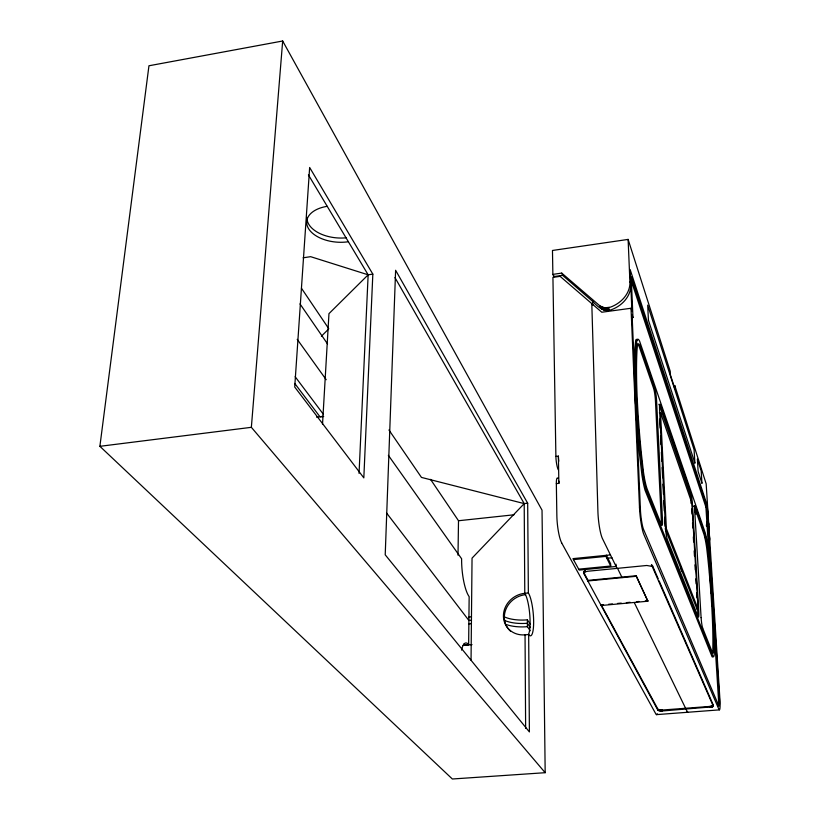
<?xml version="1.0" encoding="UTF-8"?>
<svg xmlns="http://www.w3.org/2000/svg" width="820" height="820" viewBox="0 0 820 820"><rect width="100%" height="100%" fill="white"/><g stroke="black" fill="none" stroke-linecap="round" stroke-linejoin="round"><path stroke-width="1.23" d="M713.287 706.184L652.197 566.425L646.775 565.482L587.571 571.263L584.803 571.94L583.594 573.098L657.814 710.089L662.375 710.971L712.488 706.809L713.287 706.184L713.226 704.923L659.167 580.96M713.226 704.923L712.426 705.856L709.761 706.43L662.334 710.028L658.07 709.443L601.285 604.955M461.537 650.106A29.961 7.616 85.4 0 1 468.64 644.653L469.153 596.632A28.864 7.195 84.4 0 1 461.619 558.779L388.362 455.346M471.049 660.213L472.043 558.143L524.205 503.603L527.68 503.224L528.357 592.973A22.283 4.787 84.7 0 1 533.646 621.468A22.283 4.787 84.7 0 1 528.664 634.506L529.392 731.922L385.215 554.822L395.619 270.272L527.68 503.224M458.011 555.171L458.503 520.741L430.531 479.341M372.833 274.126L363.824 477.875L294.718 387.03L309.652 167.485L372.833 274.126L368.149 274.813L310.626 256.67L303.092 257.808M359.047 473.365L368.149 274.813L308.443 174.926M322.526 424.207L328.963 313.65L368.149 274.813M545.177 772.696L251.361 427.322L282.674 41L148.953 65.774L99.886 446.316L452.353 779L545.177 772.696L542.03 510.163L282.674 41M701.1 617.634L694.694 510.378A7.81 0.83 83.8 0 1 694.724 506.288L694.806 506.001A8.046 0.851 83.8 0 1 695.401 506.524L704.79 533.841A24.641 2.521 83.9 0 1 707.609 547.647L708.562 556.073A125.532 13.663 83.9 0 1 713.912 640.809L713.841 649.87A20.971 2.173 84.2 0 1 712.149 651.808L702.699 628.151M706.348 525.22L707.691 520.444L708.695 523.447L708.06 525.712M706.409 526.071L707.752 521.294L708.746 524.287L719.899 698.999A15.867 1.63 84.4 0 1 718.822 709.105M708.111 526.563L708.746 524.287M682.23 570.617L682.066 571.089A7.083 0.84 84 0 1 681.03 568.455L680.754 566.886M321.409 336.21L328.594 329.066M693.956 506.206L694.806 506.001M708.695 523.447L706.163 483.81L674.747 385.431L674.942 388.987L670.432 374.924L670.237 371.327L628.11 239.409L552.475 250.469L552.875 274.372L561.731 273.101L599.994 305.962L604.842 307.848L610.47 307.141A27.829 22.898 -21.5 0 0 622.554 299.454A27.121 22.314 -21.5 0 0 629.934 282.008M561.731 273.101L562.622 275.335L592.634 301.381C597.247 306.27 603.981 312.881 611.392 309.714A27.757 22.857 -21.5 0 0 623.446 302.047A27.039 22.273 -21.5 0 0 630.805 284.642M552.875 274.372L553.777 276.586L562.622 275.335M708.193 521.951L707.127 505.202L630.149 269.565L631.912 310.841L631.031 308.258L601.788 312.236L560.121 276.361L552.926 277.385L555.888 456.412A10.106 1.896 83.5 0 0 558.276 469.829M631.738 317.699L632.958 317.535L631.205 276.688L706.84 506.985L719.478 699.214A11.89 1.22 84.4 0 1 718.781 705.743L643.351 528.931A15.549 2.152 83.8 0 1 640.492 511.26L632.087 314.982L632.958 317.535M316.54 417.134L322.895 416.334M323.695 416.457L320.087 416.919L294.728 383.442M99.886 446.316L251.361 427.322M659.382 412.747L660.5 412.614L691.834 502.957L698.086 609.065L697.041 609.157L665.204 528.787L666.373 528.664L698.086 609.065M555.888 456.412L558.389 456.125A10.117 1.886 83.5 0 0 558.768 461.229M561.71 542.912A20.5 3.895 83.9 0 1 556.862 515.954L556.339 483.636L558.871 483.349A10.199 1.917 83.7 0 1 558.902 481.114M458.503 520.741L513.986 514.796M690.819 503.06L691.834 502.957M693.73 506.391L694.724 506.288M630.795 279.282L705.907 507.088L706.84 506.985M705.907 507.088L708.029 540.575L708.972 540.482M708.029 540.575L708.531 542.04L709.474 541.948M610.439 554.904L572.944 558.635L579.217 570.105L616.117 566.487L616.035 564.211M573.477 559.609L605.898 556.38L610.695 566.025L578.705 569.162M606.923 558.276L611.997 557.774M647.882 601.203L636.228 575.732L587.684 580.396L587.694 580.97L636.248 576.296L647.882 601.203L601.029 605.529L601.019 604.976L603.551 604.74M528.664 634.506L525.046 634.834A22.191 20.172 -34.7 0 1 503.429 616.056A22.191 20.172 -34.7 0 1 524.779 593.321L528.357 592.973M468.937 617.04L471.479 616.804M608.614 604.278L612.407 603.92M617.47 603.458L621.273 603.1M626.336 602.639L630.139 602.29M636.463 601.706L638.995 601.47M645.33 600.886L647.861 600.65M471.449 620.238L468.896 620.473L386.568 513.002M468.866 623.907L471.315 623.682M468.64 644.653L465.094 644.961A29.94 7.677 85.4 0 0 464.058 643.915M463.105 645.422L472.033 644.643M656.482 714.63L719.324 709.884M528.695 634.065A22.273 4.838 84.7 0 0 529.638 613.247A22.273 4.838 84.7 0 0 524.779 593.321L524.205 503.603L421.459 477.414L388.936 429.977M295.138 376.687L323.377 414.274M297.219 339.337L326.206 379.711M299.987 303.892L327.508 343.887M504.495 616.906A22.109 8.056 -0.2 0 0 527.373 619.838L527.414 626.675L530.212 630.795M301.452 288.24L328.697 328.584M530.191 627.382L527.393 623.251A22.13 8.026 -0.2 0 1 504.495 620.34M527.373 619.838L530.161 623.989M524.779 593.321L525.651 594.654A22.15 20.141 -34.7 0 0 505.94 609.229A22.15 20.141 -34.7 0 0 510.634 631.328M394.953 277.57L524.205 503.603M561.72 543.004L655.836 713.933A15.723 2.214 84.8 0 0 657.25 713.677M588.524 581.431L583.573 571.97L583.594 573.098M606.359 555.15L610.623 563.74L610.695 566.025M617.04 568.383L602.556 538.822A20.623 3.393 83.9 0 1 597.913 511.588L591.804 303.646M687.191 711.565L634.383 602.782M617.562 568.393L622.052 577.557M658.142 578.623L652.535 565.759L652.587 566.897M718.832 709.167L643.905 534.599A20.746 2.88 83.8 0 1 639.467 507.17M661.371 524.615L647.349 489.489A26.465 3.526 83.6 0 1 643.403 471.582L641.506 454.71A142.188 17.64 83.6 0 1 636.966 351.052L637.447 345.087A31.068 4.008 83.1 0 1 640.963 348.1L654.668 387.973A9.194 1.127 83.3 0 1 656.574 400.303L662.488 519.87A9.553 1.22 83.8 0 1 661.371 524.574M600.681 306.444L601.634 309.007M599.994 305.962L600.947 308.525M603.059 307.49L604.002 310.062M602.218 307.213L603.172 309.776M601.429 306.854L602.372 309.427M604.842 307.848L605.785 310.411M603.93 307.705L604.883 310.267M606.708 307.91L607.651 310.472M605.765 307.91L606.708 310.483M607.661 307.828L608.594 310.39M608.604 307.664L609.537 310.237M653.519 388.116L639.764 348.244A31.068 4.038 83.1 0 0 637.458 344.082M694.765 510.624L695.985 514.13M709.577 538.842L707.229 505.212M709.751 540.042L708.255 522.791M643.198 474.893L640.789 454.362A146.667 18.204 83.6 0 1 636.125 347.27L636.955 339.982A35.834 4.633 83.1 0 1 639.579 341.13L705.384 533.256A28.413 2.901 83.9 0 1 707.568 544.685L708.941 556.103A129.457 14.094 83.9 0 1 714.456 643.351L714.292 653.991A24.846 2.573 84.2 0 1 713.072 656.676L646.324 490.186A31.355 4.182 83.6 0 1 643.198 474.893M708.531 542.04L711.124 582.887M711.37 586.71L711.688 591.814M712.18 599.481L712.498 604.586M712.99 612.243L713.472 619.899M713.8 625.004L718.494 699.296A11.89 1.23 84.4 0 1 717.971 705.999M713.123 705.405L713.185 706.348M712.949 705.559L713.01 706.512M712.723 705.712L712.775 706.666M712.426 705.856L712.488 706.809M712.078 705.989L712.139 706.942M711.688 706.112L711.739 707.055M711.247 706.215L711.309 707.158M710.776 706.307L710.837 707.25M709.761 706.43L709.823 707.373M691.701 508.943L691.998 514.027M692.521 522.924L692.818 528.008M693.341 536.905L693.638 541.979M694.161 550.876L694.458 555.96M694.981 564.857L695.278 569.941M695.801 578.838L696.108 583.922M696.631 592.819L696.928 597.893M697.379 605.519L697.748 611.874A8.374 0.933 84.1 0 1 697.553 617.081M696.897 606.605L697.041 609.157M660.5 412.614L666.373 528.664M659.7 419.122L660.141 428.05M660.53 435.697L660.981 444.624M661.361 452.281L661.812 461.199M662.13 467.574L662.642 477.783M662.96 484.159L663.472 494.357M663.79 500.733L664.303 510.932M664.63 517.307L665.071 526.235M662.334 710.028L662.375 710.971M661.299 710.069L661.34 711.001M660.787 710.058L660.828 710.991M660.284 710.018L660.325 710.96M659.813 709.966L659.854 710.909M659.372 709.894L659.413 710.837M658.972 709.802L659.014 710.745M652.146 565.277L652.197 566.425M658.614 709.7L658.655 710.632M651.838 565.062L651.89 566.21M658.316 709.577L658.357 710.52M651.449 564.867L651.5 566.015M658.07 709.443L658.111 710.386M657.773 709.146L657.814 710.089M628.11 239.409L629.924 282.018M631.031 308.258L639.487 507.201M636.228 575.732L636.248 576.296M592.634 301.381L592.747 304.999M585.234 570.617L585.255 571.745M584.773 570.802L584.803 571.94M584.383 571.007L584.404 572.145M583.819 571.478L583.84 572.606M583.655 571.724L583.697 573.6M558.389 456.125L558.871 483.349M553.766 275.592L553.777 276.586M525.046 634.834L525.64 728.355M348.377 241.736A31.324 18.163 4.7 0 1 308.515 228.575A31.324 18.163 4.7 0 1 327.211 206.322M346.419 237.779A31.283 18.214 4.7 0 1 306.967 217.484M527.414 626.675A22.15 7.985 -0.2 0 1 506.36 624.553M556.329 483.615A10.199 1.927 83.7 0 1 558.143 478.439M688 712.201A15.795 1.927 84.6 0 1 687.18 711.493M702.699 628.12A8.231 0.892 84.2 0 1 701.1 617.624M705.261 537.038A28.403 2.921 83.9 0 1 705.538 538.443M709.546 571.95A129.447 14.176 83.9 0 1 709.771 574.348M710.089 577.957A129.447 14.176 83.9 0 1 710.591 583.942M710.878 587.489A129.447 14.176 83.9 0 1 711.35 593.854M711.791 600.148A129.447 14.176 83.9 0 1 712.17 606.318M712.58 613.575A129.447 14.176 83.9 0 1 713.021 623.466M712.826 656.492A24.846 2.593 84.2 0 1 712.078 656.758L645.073 490.319A31.344 4.202 83.6 0 1 641.927 475.036L639.528 454.505A146.647 18.306 83.6 0 1 635.879 410.676M635.5 404.209A146.647 18.306 83.6 0 1 635.069 395.414M634.69 385.195A146.647 18.306 83.6 0 1 634.905 347.424L635.746 340.136A35.824 4.653 83.1 0 1 637.622 340.034M653.519 388.157A9.194 1.138 83.3 0 1 655.426 400.437L661.299 519.993A9.543 1.23 83.8 0 1 661.033 525.302M643.351 479.075A26.465 3.546 83.6 0 1 643.034 477.322M658.798 404.321A8.999 1.087 83.3 0 1 659.485 405.418L689.804 493.291A8.067 0.871 83.7 0 1 691.332 502.896M712.242 652.976A20.971 2.183 84.2 0 0 712.857 649.963L712.928 640.891A125.511 13.735 83.9 0 0 707.609 556.165L706.655 547.75A24.631 2.532 83.9 0 0 703.826 533.953L694.407 506.627A8.046 0.861 83.8 0 0 694.13 506.022M698.076 616.568L667.429 539.775A9.358 1.168 83.9 0 1 665.502 527.506L659.536 408.862A8.999 1.087 83.3 0 1 660.602 405.285L690.819 493.179A8.067 0.871 83.7 0 1 692.408 503.767L698.794 611.781A8.374 0.922 84.1 0 1 698.076 616.527M701.941 483.205L698.127 471.469L697.369 459.067L701.172 470.936L701.941 483.205M694.889 463.044L648.425 320.2L647.697 305.153L694.079 449.688L694.889 463.044"/></g></svg>
